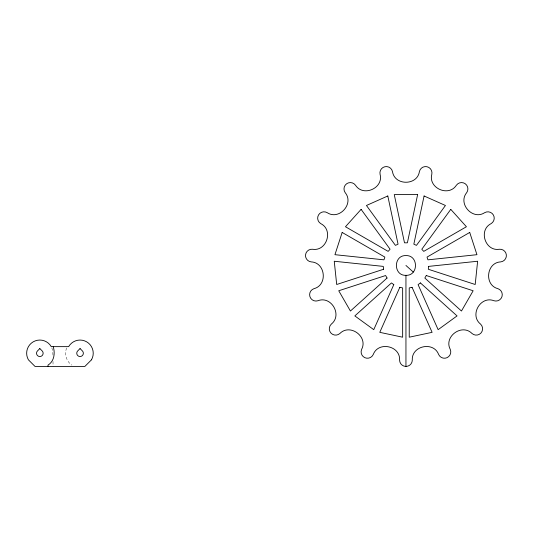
<?xml version="1.0" encoding="UTF-8"?>
<svg xmlns="http://www.w3.org/2000/svg" width="533" height="533" viewBox="0 0 533 533"><rect width="100%" height="100%" fill="white"/><g stroke="black" fill="none" stroke-linecap="round" stroke-linejoin="round"><path stroke-width="0.4" stroke-dasharray="2.67 2" d="M66.665 347.962C64.04 353.925 66.412 361.581 71.882 365.105M51.781 347.916L52.567 349.828L53.02 355.711M53.02 361.474L53.02 366.424"/><path stroke-width="0.8" d="M405.946 275.348C418.645 275.834 418.645 255.094 405.946 255.574C393.241 255.094 393.241 275.834 405.946 275.348L405.946 366.424A6.349 6.349 0 0 1 399.59 360.068C400.483 345.737 378.283 341.02 373.267 354.472A6.349 6.349 0 0 1 364.878 357.696A6.349 6.349 0 0 1 361.66 349.308C368.303 336.576 349.948 323.238 339.887 333.485A6.349 6.349 0 0 1 330.913 333.018A6.349 6.349 0 0 1 331.386 324.051C342.632 315.116 331.286 295.462 317.928 300.739A6.349 6.349 0 0 1 309.926 296.661A6.349 6.349 0 0 1 314.004 288.659C327.908 285.075 325.536 262.502 311.192 261.89A6.349 6.349 0 0 1 305.536 254.907A6.349 6.349 0 0 1 312.518 249.257C326.682 251.636 333.691 230.056 320.833 223.66A6.349 6.349 0 0 1 318.507 214.979A6.349 6.349 0 0 1 327.189 212.66C339.155 220.595 354.338 203.733 345.197 192.653A6.349 6.349 0 0 1 346.603 183.785A6.349 6.349 0 0 1 355.471 185.191C363.18 197.31 383.913 188.076 380.062 174.244A6.349 6.349 0 0 1 384.953 166.709A6.349 6.349 0 0 1 392.488 171.599C394.6 185.804 417.292 185.804 419.404 171.599A6.349 6.349 0 0 1 426.933 166.709A6.349 6.349 0 0 1 431.823 174.244C427.979 188.076 448.706 197.31 456.415 185.191A6.349 6.349 0 0 1 465.289 183.785A6.349 6.349 0 0 1 466.688 192.653C457.547 203.733 472.731 220.595 484.704 212.66A6.349 6.349 0 0 1 493.378 214.979A6.349 6.349 0 0 1 491.053 223.66C478.194 230.056 485.203 251.636 499.368 249.257A6.349 6.349 0 0 1 506.35 254.907A6.349 6.349 0 0 1 500.7 261.89C486.349 262.502 483.977 285.075 497.882 288.659A6.349 6.349 0 0 1 501.959 296.661A6.349 6.349 0 0 1 493.958 300.739C480.599 295.462 469.253 315.116 480.5 324.051A6.349 6.349 0 0 1 480.973 333.018A6.349 6.349 0 0 1 472.005 333.485C461.944 323.238 443.583 336.576 450.225 349.308A6.349 6.349 0 0 1 447.007 357.696A6.349 6.349 0 0 1 438.626 354.472C433.602 341.02 411.409 345.737 412.295 360.068A6.349 6.349 0 0 1 405.946 366.424M405.946 265.461L413.255 272.043M53.227 346.643C55.199 353.073 54.353 361.234 48.01 365.105L48.01 366.424M428.612 266.393L428.312 269.265L475.189 284.495L477.635 261.243L428.612 266.393M417.632 194.605L407.385 242.821L404.5 242.821L394.253 194.605L417.632 194.605M424.081 195.977L413.835 244.194L416.473 245.367L445.441 205.485L424.081 195.977M342.166 232.448L334.944 254.687L383.967 259.837L384.859 257.093L342.166 232.448M393.8 284.629L373.753 329.661L354.838 315.916L391.469 282.93L393.8 284.629M399.823 287.307L379.776 332.339L402.648 337.202L402.648 287.907L399.823 287.307M426.273 275.534L424.828 278.033L461.465 311.019L473.151 290.765L426.273 275.534M450.778 209.362L421.803 249.237L423.735 251.383L466.422 226.738L450.778 209.362M361.108 209.362L345.464 226.738L388.151 251.383L390.083 249.237L361.108 209.362M39.835 348.575L37.503 350.907A3.298 3.298 0 0 0 37.503 355.571A3.298 3.298 0 0 0 42.167 355.571A3.298 3.298 0 0 0 42.167 350.907L39.835 348.575M80.057 348.575L77.725 350.907A3.298 3.298 0 0 0 77.725 355.571A3.298 3.298 0 0 0 82.382 355.571A3.298 3.298 0 0 0 82.382 350.907L80.057 348.575M91.469 359.828L84.88 366.424L35.011 366.424L28.416 359.828A13.185 13.185 0 0 1 33.239 341.82A13.185 13.185 0 0 1 51.255 346.643L68.637 346.643A13.185 13.185 0 0 1 86.646 341.82A13.185 13.185 0 0 1 91.469 359.828M387.058 278.033L350.428 311.019L338.735 290.765L385.612 275.534L387.058 278.033M420.417 282.93L418.085 284.629L438.133 329.661L457.054 315.916L420.417 282.93M469.72 232.448L427.033 257.093L427.919 259.837L476.948 254.687L469.72 232.448M387.804 195.977L366.444 205.485L395.419 245.367L398.051 244.194L387.804 195.977M383.58 269.265L336.696 284.495L334.251 261.243L383.274 266.393L383.58 269.265M412.062 287.307L409.237 287.907L409.237 337.202L432.11 332.339L412.062 287.307"/></g></svg>
